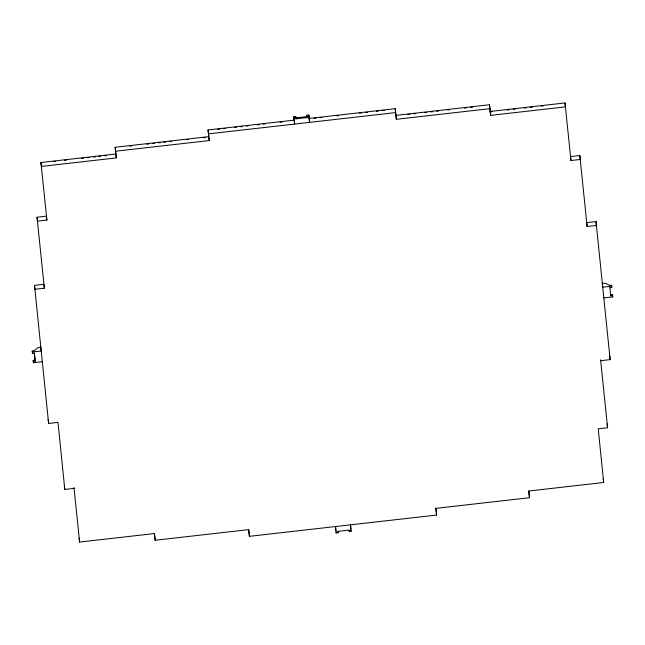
<?xml version="1.0" encoding="UTF-8"?>
<svg xmlns="http://www.w3.org/2000/svg" width="645" height="645" viewBox="0 0 645 645"><rect width="100%" height="100%" fill="white"/><g stroke="black" fill="none" stroke-linecap="round" stroke-linejoin="round"><path stroke-width="0.97" d="M293.854 116.721L295.724 116.511L295.845 117.487L293.918 117.809L294.628 124.074L293.854 116.721L293.991 118.067M306.956 115.237L308.826 115.02L308.947 116.003L307.076 116.213L306.956 115.237L307.214 117.551L295.982 118.833L295.805 117.543L295.821 118.035M295.861 117.85L307.093 116.576L307.214 117.551M208.714 136.651L115.133 147.286L115.624 151.204L209.206 140.57L208.029 129.943L294.128 120.155M308.826 115.02L309.6 122.373L309.1 118.454L395.2 108.674L396.377 119.293L489.958 108.658L490.643 115.366L565.512 106.86L565.012 102.942L490.152 111.448L489.466 104.74L395.885 115.382L395.2 108.674M217.752 129.347L219.727 129.121M223.686 128.669L225.661 128.444M234.562 127.436L236.546 127.21M240.496 126.759L242.48 126.533M246.438 126.081L248.414 125.856M257.315 124.848L259.29 124.622M263.249 124.171L265.232 123.945M280.067 122.26L282.042 122.034M314.05 118.398L316.026 118.172M319.985 117.729L321.96 117.503M336.795 115.81L338.778 115.592M359.547 113.23L361.522 113.004M365.481 112.552L367.465 112.327M376.366 111.319L378.341 111.093M382.3 110.642L384.275 110.416M208.029 129.943L208.529 133.862L395.691 112.585M129.822 146.125L131.814 145.899M146.754 144.198L148.745 143.972M152.72 143.521L154.711 143.295M158.694 142.843L160.686 142.618M163.677 142.279L165.668 142.053M169.651 141.594L171.643 141.368M186.574 139.675L188.566 139.449M203.498 137.748L205.489 137.522M407.85 114.52L409.841 114.294M413.824 113.842L415.815 113.617M424.773 112.601L426.764 112.375M430.747 111.924L432.739 111.698M436.721 111.238L438.713 111.013M447.67 109.997L449.662 109.771M464.594 108.07L466.585 107.844M470.568 107.392L472.559 107.167M40.941 162.508L115.81 153.994L116.31 157.912L41.441 166.418L40.941 162.508L46.892 220.082L37.531 221.146L37.039 217.236L46.4 216.172L46.892 220.082M53.535 161.581L55.535 161.355M64.532 160.331L66.532 160.105M81.528 158.396L83.536 158.17M87.535 157.719L89.534 157.485M93.533 157.033L95.533 156.808M98.532 156.469L100.531 156.235M104.53 155.784L106.53 155.558M490.216 111.948L492.216 111.722M507.212 110.013L509.211 109.787M513.21 109.336L515.21 109.11M524.208 108.086L526.207 107.852M530.206 107.401L532.214 107.175M541.211 106.151L543.211 105.925M579.831 155.542L570.47 156.606L570.962 160.516L580.323 159.46L579.831 155.542L587.135 226.532L596.496 225.468L596.004 221.558L586.644 222.622L587.135 226.532M34.499 285.372L43.86 284.308L44.352 288.226L34.991 289.291L34.499 285.372L48.625 423.443L57.986 422.378L64.798 489.458L74.159 488.394M32.25 351.033L34.12 350.824L37.483 347.953L40.772 347.083L41.264 351.001L32.371 352.009L32.25 351.033L32.508 353.355L34.379 353.137L35.201 361.192L33.33 361.402L33.201 360.426L35.08 360.208L35.201 361.192M611.533 285.195L609.662 285.404L605.687 283.373L602.277 283.268L602.769 287.178L611.662 286.17L611.533 285.195L611.799 287.517L609.92 287.726M612.492 294.588L610.622 294.797L610.742 295.773L612.613 295.563L612.492 294.588L612.75 296.902L603.857 297.917M33.201 360.426L33.467 362.748L42.352 361.732M600.769 360.692L610.13 359.628L596.004 221.558M600.584 359.781L607.59 427.764L598.229 428.828L603.688 482.492L528.819 491.006L529.497 497.714L435.915 508.349L436.601 515.057L249.43 536.326L248.639 529.537M79.117 538.14L79.617 542.058L154.477 533.552L155.163 540.26L248.744 529.618L249.43 536.326M336.053 531.94L336.174 532.915L338.044 532.706L337.907 531.359L349.139 530.085L349.276 531.424L351.146 531.214L350.501 524.845M308.963 116.366L309.1 118.454M307.093 116.576L307.052 116.761M611.67 286.533L611.799 287.517M612.629 295.926L612.75 296.902M609.638 355.709L610.13 359.628M607.098 423.854L607.59 427.764M603.188 478.582L603.688 482.492M489.466 104.74L489.958 108.658M490.152 111.448L490.643 115.366M529.497 497.714L528.715 490.918M395.885 115.382L396.377 119.293M436.601 515.057L435.81 508.268M351.025 530.238L351.146 531.214M349.155 530.448L349.276 531.424M337.924 531.722L338.044 532.706M155.163 540.26L154.373 533.463M64.306 485.54L64.798 489.458M48.133 419.532L48.625 423.443M350.888 528.892L350.493 525.49M335.916 530.593L335.521 527.191M609.888 287.638L610.742 295.773M565.012 102.942L570.962 160.516M295.724 116.511L295.982 118.833M335.529 526.546L336.174 532.915M208.529 133.862L209.206 140.57M115.624 151.204L116.31 157.912M115.133 147.286L115.81 153.994M73.965 487.459L79.617 542.058M37.039 217.236L44.352 288.226M34.346 353.057L35.08 360.208M32.371 352.009L32.508 353.355M33.33 361.402L33.467 362.748"/></g></svg>
